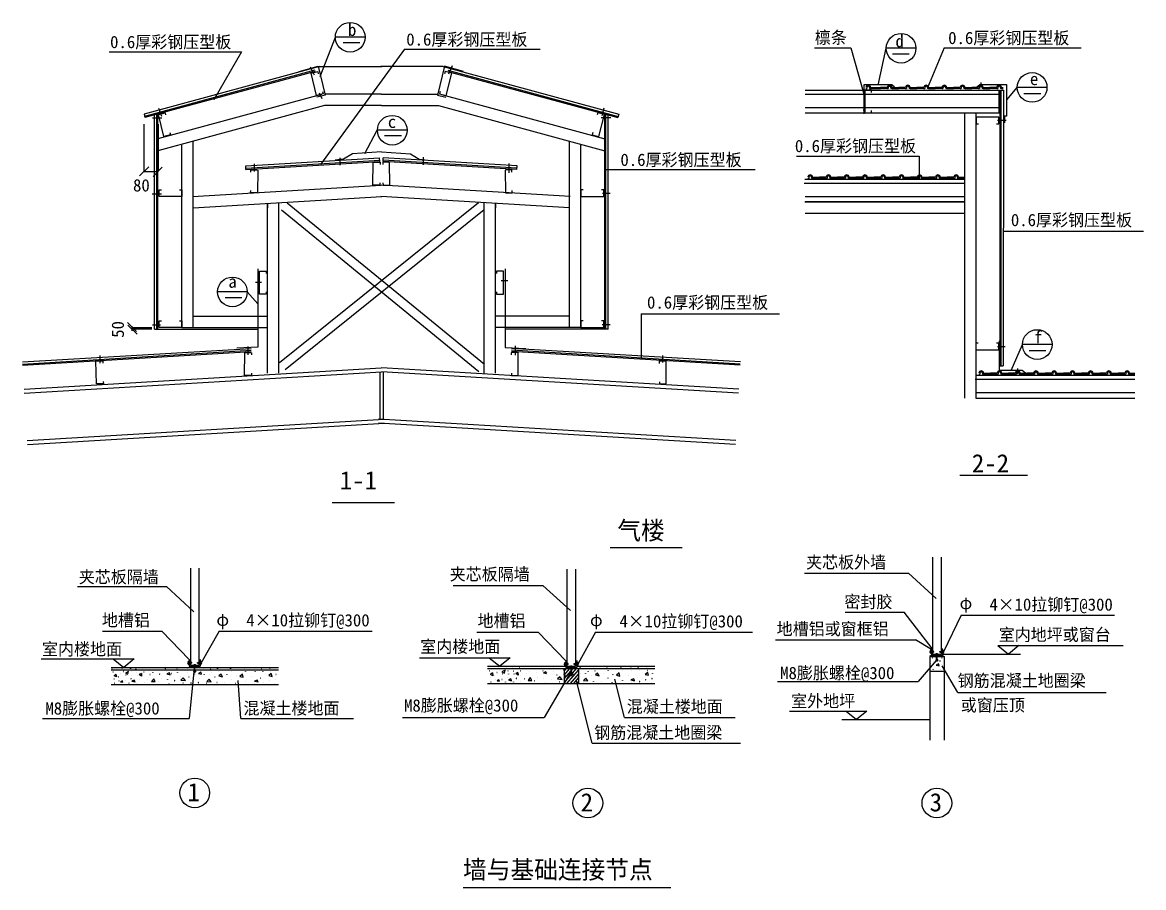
# Model space of a CAD drawing. Header units: metres. Extents: x 784 to 10835, y 2400 to 15104.
# Drawn here: x 883 to 10717, y 2400 to 9990 of the extents above; entities that cross this region are included whole.
import ezdxf

# ---------------------------------------------------------------- set-up
doc = ezdxf.new("R2010")
doc.units = ezdxf.units.M
for name, color, linetype in [('BCB', 5, 'Continuous'), ('HZ', 7, 'Continuous'), ('TEXT', 6, 'Continuous'), ('WALL', 2, 'Continuous'), ('WINDOW', 4, 'Continuous')]:
    doc.layers.add(name, color=color, linetype=linetype)

# ---------------------------------------------------------------- blocks, each defined once
blk = doc.blocks.new('_ArchTick')
at = {"color": 5, "linetype": 'ByBlock'}
blk.add_lwpolyline([(-0.56, -0.56), (0.5, 0.5)], dxfattribs=at)

msp = doc.modelspace()

# ---------------------------------------------------------------- linework, layer by layer
for p, q in [((3599.49, 5778.45), (4146.24, 5778.45)), ((6039.92, 5383.28), (6669.43, 5383.28)), ((4748.46, 2400.29), (6570.33, 2400.29))]:
    msp.add_line(p, q)
at = {"layer": 'BCB'}
for p, q in [((7747.64, 9360.77), (9449.61, 9360.77)), ((8282.52, 9410.71), (8290.52, 9410.71)), ((8290.52, 9418.71), (8290.52, 9410.71)), ((8314.52, 9418.71), (8314.52, 9410.71)), ((8314.52, 9410.71), (8409.82, 9410.71)), ((8322.52, 9410.71), (8314.52, 9410.71)), ((8322.52, 9418.71), (8409.82, 9418.71)), ((8469.82, 9418.71), (8409.82, 9418.71)), ((8469.82, 9410.71), (8409.82, 9410.71)), ((8469.82, 9410.71), (8477.82, 9410.71)), ((8477.82, 9418.71), (8477.82, 9410.71)), ((8501.82, 9418.71), (8501.82, 9410.71)), ((8509.82, 9410.71), (8501.82, 9410.71)), ((8509.82, 9418.71), (8569.82, 9418.71)), ((8509.82, 9410.71), (8569.82, 9410.71)), ((8629.82, 9418.71), (8569.82, 9418.71)), ((8629.82, 9410.71), (8569.82, 9410.71)), ((8629.82, 9410.71), (8637.82, 9410.71)), ((8637.82, 9418.71), (8637.82, 9410.71)), ((8661.82, 9418.71), (8661.82, 9410.71)), ((8669.82, 9410.71), (8661.82, 9410.71)), ((8669.82, 9418.71), (8729.82, 9418.71)), ((8669.82, 9410.71), (8729.82, 9410.71)), ((8789.82, 9418.71), (8729.82, 9418.71)), ((8789.82, 9410.71), (8729.82, 9410.71)), ((8789.82, 9410.71), (8797.82, 9410.71)), ((8797.82, 9418.71), (8797.82, 9410.71)), ((8821.82, 9418.71), (8821.82, 9410.71)), ((8829.82, 9410.71), (8821.82, 9410.71)), ((8829.82, 9418.71), (8889.82, 9418.71)), ((8829.82, 9410.71), (8889.82, 9410.71)), ((8949.82, 9418.71), (8889.82, 9418.71)), ((8949.82, 9410.71), (8889.82, 9410.71)), ((8949.82, 9410.71), (8957.82, 9410.71)), ((8957.82, 9418.71), (8957.82, 9410.71)), ((8981.82, 9418.71), (8981.82, 9410.71)), ((8989.82, 9410.71), (8981.82, 9410.71)), ((8989.82, 9418.71), (9049.82, 9418.71)), ((8989.82, 9410.71), (9049.82, 9410.71)), ((9109.82, 9418.71), (9049.82, 9418.71)), ((9109.82, 9410.71), (9049.82, 9410.71)), ((9109.82, 9410.71), (9117.82, 9410.71)), ((9117.82, 9418.71), (9117.82, 9410.71)), ((9141.82, 9418.71), (9141.82, 9410.71)), ((9149.82, 9410.71), (9141.82, 9410.71)), ((9149.82, 9418.71), (9209.82, 9418.71)), ((9149.82, 9410.71), (9209.82, 9410.71)), ((9269.82, 9418.71), (9209.82, 9418.71)), ((9269.82, 9410.71), (9209.82, 9410.71)), ((9269.82, 9410.71), (9277.82, 9410.71)), ((9277.82, 9418.71), (9277.82, 9410.71)), ((9301.82, 9418.71), (9301.82, 9410.71)), ((9309.82, 9410.71), (9301.82, 9410.71)), ((9309.82, 9418.71), (9369.82, 9418.71)), ((9309.82, 9410.71), (9369.82, 9410.71)), ((9429.82, 9418.71), (9369.82, 9418.71)), ((9429.82, 9410.71), (9369.82, 9410.71)), ((9429.82, 9410.71), (9437.82, 9410.71)), ((9437.82, 9418.71), (9437.82, 9410.71)), ((9461.82, 9418.71), (9461.82, 9410.71)), ((9469.82, 9410.71), (9461.82, 9410.71)), ((9469.82, 9418.71), (9486.68, 9418.71)), ((9469.82, 9410.71), (9486.68, 9410.71)), ((7747.64, 9243.27), (9449.61, 9243.27)), ((7740.88, 8579.27), (9142, 8579.27)), ((7773.61, 8624.31), (7783.61, 8624.31)), ((7781.61, 8632.31), (7781.61, 8624.31)), ((7813.61, 8624.31), (7803.61, 8624.31)), ((7805.61, 8632.31), (7805.61, 8624.31)), ((7813.61, 8632.31), (7873.61, 8632.31)), ((7813.61, 8624.31), (7873.61, 8624.31)), ((7933.61, 8632.31), (7873.61, 8632.31)), ((7933.61, 8624.31), (7873.61, 8624.31)), ((7933.61, 8624.31), (7943.61, 8624.31)), ((7941.61, 8632.31), (7941.61, 8624.31)), ((7973.61, 8624.31), (7963.61, 8624.31)), ((7965.61, 8632.31), (7965.61, 8624.31)), ((7973.61, 8632.31), (8033.61, 8632.31)), ((7973.61, 8624.31), (8033.61, 8624.31)), ((8093.61, 8632.31), (8033.61, 8632.31)), ((8093.61, 8624.31), (8033.61, 8624.31)), ((8093.61, 8624.31), (8103.61, 8624.31)), ((8101.61, 8632.31), (8101.61, 8624.31)), ((8133.61, 8624.31), (8123.61, 8624.31)), ((8125.61, 8632.31), (8125.61, 8624.31)), ((8133.61, 8632.31), (8193.61, 8632.31)), ((8133.61, 8624.31), (8193.61, 8624.31)), ((8253.61, 8632.31), (8193.61, 8632.31)), ((8253.61, 8624.31), (8193.61, 8624.31)), ((8253.61, 8624.31), (8263.61, 8624.31)), ((8261.61, 8632.31), (8261.61, 8624.31)), ((8293.61, 8624.31), (8283.61, 8624.31)), ((8285.61, 8632.31), (8285.61, 8624.31)), ((8293.61, 8632.31), (8353.61, 8632.31)), ((8293.61, 8624.31), (8353.61, 8624.31)), ((8413.61, 8632.31), (8353.61, 8632.31)), ((8413.61, 8624.31), (8353.61, 8624.31)), ((8413.61, 8624.31), (8423.61, 8624.31)), ((8421.61, 8632.31), (8421.61, 8624.31)), ((8453.61, 8624.31), (8443.61, 8624.31)), ((8445.61, 8632.31), (8445.61, 8624.31)), ((8453.61, 8632.31), (8513.61, 8632.31)), ((8453.61, 8624.31), (8513.61, 8624.31)), ((8573.61, 8632.31), (8513.61, 8632.31)), ((8573.61, 8624.31), (8513.61, 8624.31)), ((8573.61, 8624.31), (8583.61, 8624.31)), ((8581.61, 8632.31), (8581.61, 8624.31)), ((8613.61, 8624.31), (8603.61, 8624.31)), ((8605.61, 8632.31), (8605.61, 8624.31)), ((8613.61, 8632.31), (8673.61, 8632.31)), ((8613.61, 8624.31), (8673.61, 8624.31)), ((8733.61, 8632.31), (8673.61, 8632.31)), ((8733.61, 8624.31), (8673.61, 8624.31)), ((8733.61, 8624.31), (8743.61, 8624.31)), ((8741.61, 8632.31), (8741.61, 8624.31)), ((8773.61, 8624.31), (8763.61, 8624.31)), ((8765.61, 8632.31), (8765.61, 8624.31)), ((8773.61, 8632.31), (8833.61, 8632.31)), ((8773.61, 8624.31), (8833.61, 8624.31)), ((8893.61, 8632.31), (8833.61, 8632.31)), ((8893.61, 8624.31), (8833.61, 8624.31)), ((8893.61, 8624.31), (8903.61, 8624.31)), ((8901.61, 8632.31), (8901.61, 8624.31)), ((8933.61, 8624.31), (8923.61, 8624.31)), ((8925.61, 8632.31), (8925.61, 8624.31)), ((8933.61, 8632.31), (8993.61, 8632.31)), ((8933.61, 8624.31), (8993.61, 8624.31)), ((9053.61, 8632.31), (8993.61, 8632.31)), ((9053.61, 8624.31), (8993.61, 8624.31)), ((9053.61, 8624.31), (9063.61, 8624.31)), ((9061.61, 8632.31), (9061.61, 8624.31)), ((9093.61, 8624.31), (9083.61, 8624.31)), ((9085.61, 8632.31), (9085.61, 8624.31)), ((9093.61, 8632.31), (9142, 8632.31)), ((9093.61, 8624.31), (9142, 8624.31)), ((7748.38, 8461.76), (9142, 8461.76)), ((9273.55, 6904.52), (9281.55, 6904.52)), ((9281.55, 6912.52), (9281.55, 6904.52)), ((9305.55, 6912.52), (9305.55, 6904.52)), ((9313.55, 6904.52), (9305.55, 6904.52)), ((9313.55, 6912.52), (9373.55, 6912.52)), ((9313.55, 6904.52), (9373.55, 6904.52)), ((9433.55, 6912.52), (9373.55, 6912.52)), ((9433.55, 6904.52), (9373.55, 6904.52)), ((9433.55, 6904.52), (9441.55, 6904.52)), ((9441.55, 6912.52), (9441.55, 6904.52)), ((9465.55, 6912.52), (9465.55, 6904.52)), ((9473.55, 6904.52), (9465.55, 6904.52)), ((9473.55, 6912.52), (9533.55, 6912.52)), ((9473.55, 6904.52), (9533.55, 6904.52)), ((9593.55, 6912.52), (9533.55, 6912.52)), ((9593.55, 6904.52), (9533.55, 6904.52)), ((9593.55, 6904.52), (9601.55, 6904.52)), ((9601.55, 6912.52), (9601.55, 6904.52)), ((9625.55, 6912.52), (9625.55, 6904.52)), ((9633.55, 6904.52), (9625.55, 6904.52)), ((9633.55, 6912.52), (9693.55, 6912.52)), ((9633.55, 6904.52), (9693.55, 6904.52)), ((9753.55, 6912.52), (9693.55, 6912.52)), ((9753.55, 6904.52), (9693.55, 6904.52)), ((9753.55, 6904.52), (9761.55, 6904.52)), ((9761.55, 6912.52), (9761.55, 6904.52)), ((9785.55, 6912.52), (9785.55, 6904.52)), ((9793.55, 6904.52), (9785.55, 6904.52)), ((9793.55, 6912.52), (9853.55, 6912.52)), ((9793.55, 6904.52), (9853.55, 6904.52)), ((9913.55, 6912.52), (9853.55, 6912.52)), ((9913.55, 6904.52), (9853.55, 6904.52)), ((9913.55, 6904.52), (9921.55, 6904.52)), ((9921.55, 6912.52), (9921.55, 6904.52)), ((9945.55, 6912.52), (9945.55, 6904.52)), ((9953.55, 6904.52), (9945.55, 6904.52)), ((9953.55, 6912.52), (10013.55, 6912.52)), ((9953.55, 6904.52), (10013.55, 6904.52)), ((10073.55, 6912.52), (10013.55, 6912.52)), ((10073.55, 6904.52), (10013.55, 6904.52)), ((10073.55, 6904.52), (10081.55, 6904.52)), ((10081.55, 6912.52), (10081.55, 6904.52)), ((10105.55, 6912.52), (10105.55, 6904.52)), ((10113.55, 6904.52), (10105.55, 6904.52)), ((10113.55, 6912.52), (10173.55, 6912.52)), ((10113.55, 6904.52), (10173.55, 6904.52)), ((10233.55, 6912.52), (10173.55, 6912.52)), ((10233.55, 6904.52), (10173.55, 6904.52)), ((10233.55, 6904.52), (10241.55, 6904.52)), ((10241.55, 6912.52), (10241.55, 6904.52)), ((10265.55, 6912.52), (10265.55, 6904.52)), ((10273.55, 6904.52), (10265.55, 6904.52)), ((10273.55, 6912.52), (10333.55, 6912.52)), ((10273.55, 6904.52), (10333.55, 6904.52)), ((10393.55, 6912.52), (10333.55, 6912.52)), ((10393.55, 6904.52), (10333.55, 6904.52)), ((10393.55, 6904.52), (10401.55, 6904.52)), ((10401.55, 6912.52), (10401.55, 6904.52)), ((10425.55, 6912.52), (10425.55, 6904.52)), ((10433.55, 6904.52), (10425.55, 6904.52)), ((10433.55, 6912.52), (10493.55, 6912.52)), ((10433.55, 6904.52), (10493.55, 6904.52)), ((10553.55, 6912.52), (10493.55, 6912.52)), ((10553.55, 6904.52), (10493.55, 6904.52)), ((10553.55, 6904.52), (10561.55, 6904.52)), ((10561.55, 6912.52), (10561.55, 6904.52)), ((10585.55, 6912.52), (10585.55, 6904.52)), ((10593.55, 6904.52), (10585.55, 6904.52)), ((10593.55, 6912.52), (10641.94, 6912.52)), ((10593.55, 6904.52), (10641.94, 6904.52)), ((9240.81, 6859.48), (10641.94, 6859.48)), ((9248.32, 6741.97), (10641.94, 6741.97))]:
    msp.add_line(p, q, dxfattribs=at)
for centre, radius in [((8302.52, 9418.71), 20), ((8302.52, 9418.71), 12), ((8489.82, 9418.71), 20), ((8489.82, 9418.71), 12), ((8649.82, 9418.71), 20), ((8649.82, 9418.71), 12), ((8809.82, 9418.71), 20), ((8809.82, 9418.71), 12), ((8969.82, 9418.71), 20), ((8969.82, 9418.71), 12), ((9129.82, 9418.71), 20), ((9129.82, 9418.71), 12), ((9289.82, 9418.71), 20), ((9289.82, 9418.71), 12), ((9449.82, 9418.71), 20), ((9449.82, 9418.71), 12), ((7793.61, 8632.31), 20), ((7793.61, 8632.31), 12), ((7953.61, 8632.31), 20), ((7953.61, 8632.31), 12), ((8113.61, 8632.31), 20), ((8113.61, 8632.31), 12), ((8273.61, 8632.31), 20), ((8273.61, 8632.31), 12), ((8433.61, 8632.31), 20), ((8433.61, 8632.31), 12), ((8593.61, 8632.31), 20), ((8593.61, 8632.31), 12), ((8753.61, 8632.31), 20), ((8753.61, 8632.31), 12), ((8913.61, 8632.31), 20), ((8913.61, 8632.31), 12), ((9073.61, 8632.31), 20), ((9073.61, 8632.31), 12), ((9293.55, 6912.52), 20), ((9293.55, 6912.52), 12), ((9453.55, 6912.52), 20), ((9453.55, 6912.52), 12), ((9613.55, 6912.52), 20), ((9613.55, 6912.52), 12), ((9773.55, 6912.52), 20), ((9773.55, 6912.52), 12), ((9933.55, 6912.52), 20), ((9933.55, 6912.52), 12), ((10093.55, 6912.52), 20), ((10093.55, 6912.52), 12), ((10253.55, 6912.52), 20), ((10253.55, 6912.52), 12), ((10413.55, 6912.52), 20), ((10413.55, 6912.52), 12), ((10573.55, 6912.52), 20), ((10573.55, 6912.52), 12)]:
    msp.add_arc(centre, radius, 0, 180, dxfattribs=at)
at = {"layer": 'HZ'}
for p, q in [((3407.81, 9601.17), (3441.3, 9530.5)), ((4651.55, 9609.53), (4620.2, 9535.11)), ((9289.07, 9461.72), (9289.07, 9420.9)), ((3485.96, 9370.58), (3508.29, 9322.23)), ((2023.33, 9151.14), (2105.21, 9151.14)), ((2075.43, 9236.69), (2101.48, 9166.02)), ((6042.91, 9151.28), (5960.61, 9151.28)), ((5984.12, 9237.44), (5964.53, 9170.86)), ((9436.76, 9132.01), (9512.17, 9132.01)), ((3668.33, 8801.54), (3668.33, 8738.31)), ((4396.8, 8806.61), (4396.8, 8740.02)), ((2916.54, 8749.47), (2916.54, 8682.52)), ((5149.31, 8751.77), (5149.31, 8669.52)), ((2019.61, 8485.41), (2101.48, 8485.41)), ((6038.99, 8489.36), (5972.37, 8489.36)), ((2926.55, 7710), (2980.5, 7710)), ((5081.62, 7725.95), (5139.7, 7725.95)), ((2024.84, 7336.47), (2094.21, 7336.47)), ((5968.32, 7339.01), (6038.01, 7339.01)), ((2861.04, 7147.78), (2861.04, 7074.61)), ((5205.52, 7153.28), (5205.52, 7072.02)), ((9503.8, 7144.99), (9437.17, 7144.99)), ((1562.43, 7066.91), (1562.43, 7001.44)), ((6498.79, 7068.15), (6498.79, 7006.24)), ((9612.68, 6955.07), (9612.68, 6907.23)), ((9104.35, 6019.27), (9699.22, 6019.27))]:
    msp.add_line(p, q, dxfattribs=at)
for centre in [(2394.3, 3230.21), (5842.6, 3142.25), (8904.24, 3142.11)]:
    msp.add_circle(centre, 130.29, dxfattribs=at)
at = {"layer": 'TEXT'}
for p, q in [((3495.64, 9515.69), (3627.9, 9859.96)), ((3888.47, 9859.96), (3627.9, 9859.96)), ((4235.44, 9754.22), (3498.25, 8744.23)), ((3843.34, 9809.65), (3695.22, 9809.65)), ((4235.44, 9754.22), (5424.07, 9754.22)), ((7831.14, 9767.44), (8148.4, 9767.44)), ((8148.4, 9767.44), (8271.27, 9331.92)), ((8389.38, 9440.54), (8459.47, 9763.14)), ((8720.04, 9763.14), (8459.47, 9763.14)), ((8967.36, 9766.55), (8821.82, 9416.87)), ((8967.36, 9766.55), (10170.04, 9766.55)), ((1645.15, 9732.13), (2803.62, 9732.13)), ((2803.62, 9732.13), (2561.12, 9311.56)), ((8662.44, 9710.9), (8514.32, 9710.9)), ((9518.43, 9309.09), (9609.65, 9419.89)), ((9870.22, 9419.89), (9609.65, 9419.89)), ((9815.91, 9363.54), (9667.79, 9363.54)), ((1948.54, 9096.02), (1948.54, 8681)), ((2072.49, 9096.02), (2072.49, 8681)), ((3886.74, 8841.03), (3993.81, 9044.1)), ((4257.28, 9044.1), (3993.81, 9044.1)), ((4207.03, 8994.43), (4058.91, 8994.43)), ((7672.87, 8815.85), (8748.07, 8815.85)), ((8748.07, 8815.85), (8748.07, 8614.58)), ((1948.54, 8681), (2072.49, 8681)), ((6001.87, 8700.46), (7310.52, 8700.46)), ((9487.43, 8157.29), (10717.39, 8157.29)), ((2804.99, 7626.33), (2594.71, 7626.33)), ((2808.75, 7572.64), (2660.63, 7572.64)), ((2855.28, 7626.33), (2804.99, 7626.33)), ((6309.54, 7432.34), (6309.54, 7039.21)), ((6309.54, 7432.34), (7524.95, 7432.34)), ((1846.47, 7283.44), (1846.47, 7326.41)), ((2016.97, 7311.67), (1846.47, 7311.67)), ((2016.97, 7298.4), (1846.47, 7298.4)), ((9555.91, 6936.87), (9654.52, 7164.76)), ((9915.09, 7164.76), (9654.52, 7164.76)), ((9860.67, 7109.37), (9712.55, 7109.37))]:
    msp.add_line(p, q, dxfattribs=at)
for centre in [(3758.18, 9859.24), (8589.75, 9762.43), (9739.94, 9419.18), (4127, 9043.38), (2724.99, 7625.61), (9784.81, 7164.05)]:
    msp.add_circle(centre, 130.29, dxfattribs=at)
at = {"layer": 'WALL'}
for p, q in [((3310.68, 9559.24), (3477.06, 9605.42)), ((3414.73, 9543.01), (3472.94, 9557.56)), ((3463.2, 9348.98), (3414.73, 9543.01)), ((3472.94, 9557.56), (3477.79, 9538.15)), ((3477.06, 9605.42), (3539.45, 9351.41)), ((4586.68, 9605.42), (4524.3, 9351.41)), ((4590.8, 9557.56), (4585.95, 9538.15)), ((4753.06, 9559.24), (4586.68, 9605.42)), ((4649.01, 9543.01), (4590.8, 9557.56)), ((4600.54, 9348.98), (4649.01, 9543.01)), ((8264.74, 9442.5), (8264.74, 9188.5)), ((8509.75, 9442.5), (8264.74, 9442.5)), ((8489.14, 9449.36), (8489.14, 9423.05)), ((8533.79, 9420.76), (8509.75, 9442.5)), ((9251.37, 9420.9), (9279.65, 9446.02)), ((9279.65, 9446.02), (9515.31, 9446.02)), ((9515.31, 9446.02), (9515.31, 9166.55)), ((3521.41, 9363.52), (3463.2, 9348.98)), ((3539.45, 9351.41), (3465.5, 9332.94)), ((3516.57, 9382.92), (3521.41, 9363.52)), ((4524.3, 9351.41), (4598.24, 9332.94)), ((4547.17, 9382.92), (4542.33, 9363.52)), ((4542.33, 9363.52), (4600.54, 9348.98)), ((8331.27, 9396.08), (8271.27, 9396.08)), ((8271.27, 9396.08), (8271.27, 9196.08)), ((8331.27, 9376.08), (8331.27, 9396.08)), ((2075.55, 9182.97), (2133.76, 9197.51)), ((2124.02, 8988.93), (2075.55, 9182.97)), ((2133.76, 9197.51), (2138.61, 9178.11)), ((5929.98, 9197.51), (5925.13, 9178.11)), ((5988.19, 9182.97), (5929.98, 9197.51)), ((5939.72, 8988.93), (5988.19, 9182.97)), ((8259.01, 9222.83), (8277.33, 9222.83)), ((8271.27, 9196.08), (8331.27, 9196.08)), ((8331.27, 9196.08), (8331.27, 9216.08)), ((9248.04, 9159.72), (9248.04, 9099.72)), ((9448.04, 9159.72), (9248.04, 9159.72)), ((9448.04, 9099.72), (9448.04, 9159.72)), ((9496.46, 9166.55), (9496.46, 9110.03)), ((9515.31, 9166.55), (9496.46, 9166.55)), ((9248.04, 9099.72), (9268.04, 9099.72)), ((9428.04, 9099.72), (9448.04, 9099.72)), ((2182.24, 9003.47), (2124.02, 8988.93)), ((2177.39, 9022.88), (2182.24, 9003.47)), ((5886.35, 9022.88), (5881.51, 9003.47)), ((5881.51, 9003.47), (5939.72, 8988.93)), ((4031.51, 8853.85), (3778.1, 8836.72)), ((4032.24, 8853.85), (4285.64, 8836.72)), ((3699.98, 8789.11), (3625.67, 8781.5)), ((3778.1, 8836.72), (3699.98, 8789.11)), ((3957.88, 8563.14), (3960.18, 8763.13)), ((3960.18, 8763.13), (4020.17, 8762.44)), ((4020.17, 8762.44), (4019.94, 8742.44)), ((4103.56, 8763.13), (4043.57, 8762.44)), ((4043.57, 8762.44), (4043.8, 8742.44)), ((4105.86, 8563.14), (4103.56, 8763.13)), ((4285.64, 8836.72), (4363.76, 8789.11)), ((4363.76, 8789.11), (4438.07, 8781.5)), ((2886.88, 8675.46), (2887.11, 8695.46)), ((2887.11, 8695.46), (2947.1, 8694.77)), ((2947.1, 8694.77), (2944.8, 8494.78)), ((5176.64, 8695.46), (5116.64, 8694.77)), ((5116.64, 8694.77), (5118.94, 8494.78)), ((5176.87, 8675.46), (5176.64, 8695.46)), ((4017.87, 8562.45), (3957.88, 8563.14)), ((4018.1, 8582.45), (4017.87, 8562.45)), ((4045.64, 8582.45), (4045.87, 8562.45)), ((4045.87, 8562.45), (4105.86, 8563.14)), ((2081.87, 8521.24), (2101.87, 8521.24)), ((2081.87, 8461.24), (2081.87, 8521.24)), ((2281.87, 8461.24), (2081.87, 8461.24)), ((2261.87, 8521.24), (2281.87, 8521.24)), ((2281.87, 8521.24), (2281.87, 8461.24)), ((2884.81, 8495.47), (2885.04, 8515.47)), ((2944.8, 8494.78), (2884.81, 8495.47)), ((5118.94, 8494.78), (5178.94, 8495.47)), ((5178.94, 8495.47), (5178.71, 8515.47)), ((5801.87, 8521.24), (5781.87, 8521.24)), ((5781.87, 8521.24), (5781.87, 8461.24)), ((5781.87, 8461.24), (5981.87, 8461.24)), ((5981.87, 8521.24), (5961.87, 8521.24)), ((5981.87, 8461.24), (5981.87, 8521.24)), ((2947.6, 7828.97), (2947.6, 7140.07)), ((2961.58, 7607.14), (2961.58, 7807.14)), ((2961.58, 7807.14), (3021.58, 7807.14)), ((3021.58, 7807.14), (3021.58, 7787.14)), ((5042.16, 7807.14), (5042.16, 7787.14)), ((5102.16, 7807.14), (5042.16, 7807.14)), ((5102.16, 7607.14), (5102.16, 7807.14)), ((5116.14, 7828.97), (5116.14, 7137.02)), ((3021.58, 7607.14), (2961.58, 7607.14)), ((3021.58, 7627.14), (3021.58, 7607.14)), ((5042.16, 7627.14), (5042.16, 7607.14)), ((5042.16, 7607.14), (5102.16, 7607.14)), ((2081.87, 7372.37), (2101.87, 7372.37)), ((2081.87, 7312.37), (2081.87, 7372.37)), ((2281.87, 7312.37), (2081.87, 7312.37)), ((2261.87, 7372.37), (2281.87, 7372.37)), ((2281.87, 7372.37), (2281.87, 7312.37)), ((5781.87, 7372.37), (5781.87, 7312.37)), ((5801.87, 7372.37), (5781.87, 7372.37)), ((5781.87, 7312.37), (5981.87, 7312.37)), ((5981.87, 7372.37), (5961.87, 7372.37)), ((5981.87, 7312.37), (5981.87, 7372.37)), ((9450.74, 7197.09), (9450.74, 6938.45)), ((2947.6, 7140.07), (2764.61, 7131.08)), ((2831.42, 6893.21), (2833.72, 7093.2)), ((2833.72, 7093.2), (2893.72, 7092.51)), ((2893.72, 7092.51), (2893.49, 7072.51)), ((5116.14, 7137.02), (5299.13, 7128.02)), ((5230.02, 7093.2), (5170.02, 7092.51)), ((5170.02, 7092.51), (5170.25, 7072.51)), ((5232.32, 6893.21), (5230.02, 7093.2)), ((9266.68, 7176.87), (9246.68, 7176.87)), ((9246.68, 7176.87), (9246.68, 7116.87)), ((9246.68, 7116.87), (9446.68, 7116.87)), ((9446.68, 7176.87), (9426.68, 7176.87)), ((9446.68, 7116.87), (9446.68, 7176.87)), ((1527.85, 7018.82), (1587.83, 7020.28)), ((1532.72, 6818.88), (1527.85, 7018.82)), ((1587.83, 7020.28), (1588.32, 7000.29)), ((6528.72, 7018.86), (6468.72, 7018.17)), ((6468.72, 7018.17), (6468.95, 6998.18)), ((6531.02, 6818.88), (6528.72, 7018.86)), ((2891.42, 6892.52), (2831.42, 6893.21)), ((2891.65, 6912.52), (2891.42, 6892.52)), ((4016.92, 6924.34), (4016.92, 6507.71)), ((4046.92, 6924.34), (4046.92, 6507.71)), ((5172.09, 6912.52), (5172.32, 6892.52)), ((5172.32, 6892.52), (5232.32, 6893.21)), ((9450.74, 6938.45), (9651.53, 6938.45)), ((9651.53, 6938.45), (9681.33, 6914.93)), ((1592.71, 6820.34), (1532.72, 6818.88)), ((1592.22, 6840.33), (1592.71, 6820.34)), ((6470.79, 6838.19), (6471.02, 6818.19)), ((6471.02, 6818.19), (6531.02, 6818.88))]:
    msp.add_line(p, q, dxfattribs=at)
at = {"layer": 'WINDOW'}
for p, q in [((3490.25, 9602.02), (1949.39, 9183.48)), ((3447.99, 9569.82), (1954.63, 9164.18)), ((3450.61, 9560.17), (1957.26, 9154.53)), ((3490.25, 9602.02), (4035.7, 9602.02)), ((4573.49, 9602.02), (4028.04, 9602.02)), ((4573.49, 9602.02), (6114.35, 9183.48)), ((4613.13, 9560.17), (6106.48, 9154.53)), ((4615.75, 9569.82), (6109.11, 9164.18)), ((3505.66, 9357.51), (2071.87, 8968.05)), ((4031.87, 9361.01), (3531.87, 9361.01)), ((4031.87, 9361.01), (4531.87, 9361.01)), ((4558.08, 9357.51), (5991.87, 8968.05)), ((7747.64, 9396.08), (9449.61, 9396.08)), ((9449.61, 9196.08), (9449.61, 9396.08)), ((9456.68, 9396.08), (9487.79, 9396.51)), ((9456.68, 9396.08), (9456.68, 6976.51)), ((9466.68, 9396.08), (9466.68, 6976.51)), ((9487.79, 9396.51), (9486.68, 6975.86)), ((3531.87, 9261.01), (2071.87, 8864.43)), ((4031.87, 9261.01), (3531.87, 9261.01)), ((4031.87, 9261.01), (4531.87, 9261.01)), ((4531.87, 9261.01), (5991.87, 8864.43)), ((1949.39, 9183.48), (1957.26, 9154.53)), ((2041.87, 7299.22), (2041.87, 9185.66)), ((2061.87, 7299.22), (2061.87, 9185.66)), ((2071.87, 7299.22), (2071.87, 9185.66)), ((5991.87, 7299.22), (5991.87, 9185.66)), ((6001.87, 7299.22), (6001.87, 9185.66)), ((6021.87, 7299.22), (6021.87, 9185.66)), ((6114.35, 9183.48), (6106.48, 9154.53)), ((7747.64, 9196.08), (9449.61, 9196.08)), ((9146.68, 9196.08), (9146.68, 6694.79)), ((9246.68, 9196.08), (9246.68, 6694.79)), ((2281.87, 7312.37), (2281.87, 8912.37)), ((2381.87, 7312.37), (2381.87, 8948.64)), ((5681.87, 7312.37), (5681.87, 8948.64)), ((5781.87, 7312.37), (5781.87, 8912.37)), ((2842.04, 8730.49), (4015.41, 8800.63)), ((2843.24, 8710.52), (4016.61, 8780.67)), ((2843.83, 8700.54), (4017.2, 8770.68)), ((4017.2, 8770.68), (4015.41, 8800.63)), ((4046.54, 8770.68), (4048.33, 8800.63)), ((5219.91, 8700.54), (4046.54, 8770.68)), ((5220.5, 8710.52), (4047.13, 8780.67)), ((5221.7, 8730.49), (4048.33, 8800.63)), ((2843.83, 8700.54), (2842.04, 8730.49)), ((5219.91, 8700.54), (5221.7, 8730.49)), ((2375.9, 8462.19), (4029.73, 8561.06)), ((5687.84, 8462.19), (4034.01, 8561.06)), ((7746.74, 8614.58), (9142, 8614.58)), ((2381.87, 8362.37), (4035.7, 8461.24)), ((5681.87, 8362.37), (4028.04, 8461.24)), ((3031.87, 8401.23), (3031.87, 8362.37)), ((3031.87, 6912.37), (3031.87, 8401.23)), ((3131.87, 6912.37), (3131.87, 8407.2)), ((4882.18, 8407.75), (3136.86, 7004.26)), ((3205.04, 8407.75), (4936.72, 6990.63)), ((4931.87, 6912.37), (4931.87, 8407.2)), ((5031.87, 8401.23), (5031.87, 8362.37)), ((5031.87, 6912.37), (5031.87, 8401.23)), ((7746.74, 8414.58), (9142, 8414.58)), ((9142, 8414.58), (7747.64, 8414.58)), ((3154.37, 8345.84), (4886.06, 6928.72)), ((4932.32, 8345.4), (3187, 6941.91)), ((9142, 8314.58), (7747.64, 8314.58)), ((2947.6, 7520.66), (2855.28, 7626.33)), ((2381.87, 7412.37), (3031.87, 7412.37)), ((5681.87, 7412.37), (5031.87, 7412.37)), ((2041.87, 7299.22), (2947.07, 7299.22)), ((2281.87, 7312.37), (3031.87, 7312.37)), ((5781.87, 7312.37), (5031.87, 7312.37)), ((6021.87, 7299.22), (5116.05, 7299.22)), ((882.95, 7011.6), (2890.6, 7130.47)), ((884.13, 6991.63), (2889.99, 7113.47)), ((884.74, 6981.65), (2890.6, 7103.49)), ((7180.8, 7011.6), (5173.14, 7130.47)), ((7179, 6981.65), (5173.14, 7103.49)), ((7179.61, 6991.63), (5173.75, 7113.47)), ((897.27, 6772.02), (4029.73, 6959.28)), ((899.36, 6737.09), (4031.82, 6924.34)), ((7164.39, 6737.09), (4031.92, 6924.34)), ((7166.47, 6772.02), (4034.01, 6959.28)), ((9246.68, 6894.79), (10641.94, 6894.79)), ((9456.68, 6976.51), (9486.68, 6975.86)), ((9246.68, 6694.79), (10641.94, 6694.79)), ((924.12, 6322.83), (4056.59, 6510.08)), ((7139.62, 6322.83), (4007.15, 6510.08)), ((926.21, 6287.89), (4058.68, 6475.15)), ((7137.53, 6287.89), (4005.07, 6475.15)), ((8866.76, 5298.98), (8866.76, 4448.47)), ((8941.76, 5298.98), (8941.76, 4448.47)), ((2356.82, 5202.3), (2356.82, 4351.79)), ((2431.82, 5202.3), (2431.82, 4351.79)), ((5659.63, 5192.02), (5659.63, 4341.51)), ((5734.63, 5192.02), (5734.63, 4341.51)), ((7744.15, 5158.29), (8656.06, 5158.29)), ((8897.4, 4937.28), (8656.06, 5158.29)), ((1367.24, 5041.61), (2146.12, 5041.61)), ((2387.46, 4820.59), (2146.12, 5041.61)), ((4661.21, 5051.33), (5448.93, 5051.33)), ((5690.28, 4830.32), (5448.93, 5051.33)), ((8100.64, 4814.92), (8617.08, 4814.92)), ((8863.3, 4496.31), (8617.08, 4814.92)), ((9117.64, 4791.34), (8961.74, 4467.13)), ((9117.64, 4791.34), (10461.67, 4791.34)), ((1585.96, 4650.85), (2107.08, 4650.85)), ((2346.82, 4399.97), (2104.42, 4650.85)), ((2607.7, 4650.85), (2451.81, 4370.45)), ((2607.7, 4650.85), (3951.77, 4650.85)), ((4868.49, 4640.57), (5409.9, 4640.57)), ((5649.63, 4389.7), (5407.23, 4640.57)), ((5910.51, 4640.57), (5754.62, 4360.18)), ((5910.51, 4640.57), (7287.3, 4640.57)), ((7487.53, 4572.44), (8718.08, 4572.44)), ((8856.76, 4489.36), (8718.08, 4572.44)), ((8856.76, 4438.47), (8841.76, 4428.47)), ((8841.76, 4428.47), (8841.76, 3693.07)), ((8841.76, 4428.47), (8966.82, 4428.47)), ((8856.76, 4498.47), (8856.76, 4438.47)), ((8856.76, 4453.78), (8856.76, 4483.15)), ((8878.54, 4472.55), (8856.76, 4472.55)), ((8878.54, 4464.39), (8856.76, 4464.39)), ((8856.76, 4438.47), (8951.76, 4438.47)), ((8866.76, 4448.47), (8941.82, 4448.47)), ((8878.54, 4464.39), (8878.54, 4472.55)), ((8898.17, 4448.47), (8898.17, 4452.55)), ((8898.17, 4452.55), (8910.41, 4452.55)), ((8898.17, 4448.47), (8910.41, 4448.47)), ((8902.27, 4400.82), (8902.25, 4448.47)), ((8906.34, 4400.82), (8906.33, 4448.47)), ((8910.41, 4448.47), (8910.41, 4452.55)), ((8930.04, 4464.39), (8930.04, 4472.55)), ((8930.04, 4472.55), (8951.82, 4472.55)), ((8930.04, 4464.39), (8951.82, 4464.39)), ((8951.76, 4498.47), (8951.76, 4438.47)), ((8951.76, 4448.47), (9638.09, 4448.47)), ((8951.76, 4438.47), (8966.82, 4428.47)), ((8951.82, 4453.78), (8951.82, 4483.15)), ((8966.82, 4428.47), (8966.82, 3693.07)), ((9440.35, 4523.05), (10538.2, 4523.05)), ((9440.35, 4523.05), (9532.12, 4448.76)), ((9623.89, 4523.05), (9532.12, 4448.76)), ((1047.97, 4406.35), (1863.16, 4406.35)), ((1660.49, 4331.79), (3128.16, 4331.79)), ((1679.62, 4406.35), (1771.39, 4332.06)), ((1863.16, 4406.35), (1771.39, 4332.06)), ((2346.82, 4401.79), (2346.82, 4341.79)), ((2346.82, 4357.1), (2346.82, 4386.47)), ((2368.6, 4375.86), (2346.82, 4375.86)), ((2368.6, 4367.71), (2346.82, 4367.71)), ((2346.82, 4341.79), (2441.82, 4341.79)), ((2356.82, 4351.79), (2431.88, 4351.79)), ((2368.6, 4367.71), (2368.6, 4375.86)), ((2388.23, 4355.86), (2400.47, 4355.86)), ((2388.23, 4351.78), (2388.23, 4355.86)), ((2388.23, 4351.78), (2400.47, 4351.79)), ((2392.33, 4304.13), (2392.31, 4351.79)), ((2396.41, 4304.13), (2396.39, 4351.79)), ((2400.47, 4351.79), (2400.47, 4355.86)), ((2420.1, 4367.71), (2420.1, 4375.86)), ((2420.1, 4375.86), (2441.88, 4375.86)), ((2420.1, 4367.71), (2441.88, 4367.71)), ((2441.82, 4401.79), (2441.82, 4341.79)), ((2441.88, 4357.1), (2441.88, 4386.47)), ((4366.96, 4415.63), (5161.43, 4415.63)), ((4963.3, 4341.51), (5649.63, 4341.51)), ((4977.89, 4415.63), (5069.66, 4341.34)), ((5161.43, 4415.63), (5069.66, 4341.34)), ((5649.63, 4391.51), (5649.63, 4331.51)), ((5649.63, 4346.83), (5649.63, 4376.2)), ((5671.42, 4365.59), (5649.63, 4365.59)), ((5671.42, 4357.43), (5649.63, 4357.43)), ((5649.63, 4331.51), (5744.63, 4331.51)), ((5659.63, 4341.51), (5734.69, 4341.51)), ((5671.42, 4357.43), (5671.42, 4365.59)), ((5691.05, 4341.51), (5691.04, 4345.59)), ((5691.04, 4345.59), (5703.28, 4345.59)), ((5691.05, 4341.51), (5703.28, 4341.51)), ((5695.14, 4293.86), (5695.13, 4341.51)), ((5699.22, 4293.86), (5699.2, 4341.51)), ((5703.28, 4341.51), (5703.28, 4345.59)), ((5722.91, 4357.43), (5722.91, 4365.59)), ((5722.91, 4365.59), (5744.69, 4365.59)), ((5722.91, 4357.43), (5744.69, 4357.43)), ((5744.63, 4391.51), (5744.63, 4331.51)), ((5744.63, 4341.51), (6430.97, 4341.51)), ((5744.69, 4346.83), (5744.69, 4376.2)), ((8897.4, 4392.87), (8740.84, 4208.59)), ((8902.27, 4400.82), (8894.69, 4392.23)), ((8897.68, 4389.59), (8894.69, 4392.23)), ((8904.3, 4397.08), (8897.68, 4389.59)), ((8918.7, 4363.96), (8897.88, 4351.47)), ((8897.88, 4351.47), (8924.95, 4345.23)), ((8904.3, 4397.08), (8910.93, 4389.59)), ((8906.34, 4400.82), (8913.92, 4392.23)), ((8910.93, 4389.59), (8913.92, 4392.23)), ((8924.95, 4345.23), (8918.7, 4363.96)), ((9087.85, 4110.17), (8951.13, 4344.27)), ((1660.49, 4311.79), (3128.16, 4311.79)), ((1703.04, 4273.63), (1686.32, 4259.01)), ((1707.28, 4248.05), (1686.32, 4259.01)), ((1703.04, 4273.63), (1707.28, 4248.05)), ((1813.85, 4296.61), (1786.67, 4281.99)), ((1786.67, 4281.99), (1807.57, 4271.54)), ((1807.57, 4271.54), (1813.85, 4296.61)), ((1926.74, 4277.81), (1907.92, 4269.45)), ((1927.68, 4253.73), (1907.92, 4269.45)), ((1926.74, 4277.81), (1927.68, 4253.73)), ((2034.7, 4231.95), (2016.49, 4206.93)), ((2048.36, 4206.93), (2034.7, 4231.95)), ((2171.9, 4283.38), (2150.44, 4275.72)), ((2150.44, 4275.72), (2177.62, 4267.36)), ((2177.62, 4267.36), (2171.9, 4283.38)), ((2293.25, 4240.11), (2273.7, 4220.58)), ((2314.67, 4216.03), (2293.25, 4240.11)), ((2387.46, 4296.18), (2345.74, 3883.83)), ((2392.33, 4304.13), (2384.75, 4295.55)), ((2387.75, 4292.9), (2384.75, 4295.55)), ((2394.37, 4300.4), (2387.75, 4292.9)), ((2394.37, 4300.4), (2400.99, 4292.9)), ((2396.41, 4304.13), (2403.99, 4295.55)), ((2400.99, 4292.9), (2403.99, 4295.55)), ((2448.97, 4290.33), (2428.15, 4277.85)), ((2428.15, 4277.85), (2455.22, 4271.61)), ((2455.22, 4271.61), (2448.97, 4290.33)), ((2625.96, 4271.61), (2607.22, 4257.04)), ((2607.22, 4257.04), (2637.89, 4247.87)), ((2637.89, 4247.87), (2625.96, 4271.61)), ((2813.15, 4272.89), (2790.39, 4252.42)), ((2790.39, 4252.42), (2819.98, 4245.6)), ((2819.98, 4245.6), (2813.15, 4272.89)), ((3065.8, 4277.44), (3043.04, 4259.24)), ((3043.04, 4259.24), (3072.63, 4252.42)), ((3072.63, 4252.42), (3065.8, 4277.44)), ((4963.3, 4321.51), (6430.97, 4321.51)), ((5005.85, 4283.36), (4989.13, 4268.73)), ((5010.09, 4257.78), (4989.13, 4268.73)), ((5005.85, 4283.36), (5010.09, 4257.78)), ((5116.66, 4306.34), (5089.48, 4291.72)), ((5089.48, 4291.72), (5110.39, 4281.27)), ((5110.39, 4281.27), (5116.66, 4306.34)), ((5166.03, 4230.36), (5146.42, 4221.45)), ((5173.69, 4213.5), (5166.03, 4230.36)), ((5229.55, 4287.54), (5210.74, 4279.18)), ((5230.49, 4263.46), (5210.74, 4279.18)), ((5229.55, 4287.54), (5230.49, 4263.46)), ((5337.52, 4241.68), (5319.31, 4216.66)), ((5351.17, 4216.66), (5337.52, 4241.68)), ((5474.71, 4293.11), (5453.25, 4285.45)), ((5453.25, 4285.45), (5480.43, 4277.09)), ((5690.28, 4285.91), (5460.64, 3893.56)), ((5480.43, 4277.09), (5474.71, 4293.11)), ((5596.06, 4249.84), (5576.51, 4230.3)), ((5576.51, 4230.3), (5617.48, 4225.75)), ((5617.48, 4225.75), (5596.06, 4249.84)), ((5634.63, 4321.51), (5634.63, 4191.51)), ((5634.63, 4297.45), (5655.54, 4321.51)), ((5634.63, 4263.71), (5684.83, 4321.51)), ((5634.63, 4229.98), (5714.13, 4321.51)), ((5634.63, 4196.25), (5743.42, 4321.51)), ((5659.82, 4191.51), (5759.69, 4306.51)), ((5695.14, 4293.86), (5687.56, 4285.28)), ((5690.56, 4282.63), (5687.56, 4285.28)), ((5689.11, 4191.51), (5759.69, 4272.78)), ((5697.18, 4290.13), (5690.56, 4282.63)), ((5711.58, 4274.1), (5690.75, 4261.61)), ((5690.75, 4261.61), (5717.82, 4255.37)), ((5697.18, 4290.13), (5703.8, 4282.63)), ((5699.22, 4293.86), (5706.8, 4285.28)), ((5703.8, 4282.63), (5706.8, 4285.28)), ((5717.82, 4255.37), (5711.58, 4274.1)), ((5718.41, 4191.51), (5759.69, 4239.05)), ((5759.69, 4321.51), (5759.69, 4191.51)), ((5824.61, 4237.13), (5804.13, 4216.65)), ((5842.82, 4214.38), (5824.61, 4237.13)), ((5928.77, 4281.33), (5910.03, 4266.77)), ((5910.03, 4266.77), (5940.7, 4257.6)), ((5940.7, 4257.6), (5928.77, 4281.33)), ((6115.96, 4282.62), (6093.2, 4262.15)), ((6093.2, 4262.15), (6122.79, 4255.32)), ((6122.79, 4255.32), (6115.96, 4282.62)), ((6245.7, 4230.3), (6220.67, 4221.2)), ((6252.53, 4214.38), (6245.7, 4230.3)), ((6368.62, 4287.17), (6345.86, 4268.97)), ((6345.86, 4268.97), (6375.45, 4262.15)), ((6375.45, 4262.15), (6368.62, 4287.17)), ((8841.76, 4298.47), (8966.82, 4298.47)), ((1660.49, 4181.79), (3128.16, 4181.79)), ((1759.54, 4213.99), (1743.63, 4203.77)), ((1743.63, 4203.77), (1764.08, 4202.64)), ((1764.08, 4202.64), (1759.54, 4213.99)), ((1863.22, 4220.63), (1843.61, 4211.72)), ((1843.61, 4211.72), (1870.87, 4203.77)), ((1870.87, 4203.77), (1863.22, 4220.63)), ((2016.49, 4206.93), (2048.36, 4206.93)), ((2273.7, 4220.58), (2314.67, 4216.03)), ((2521.8, 4227.4), (2501.32, 4206.93)), ((2501.32, 4206.93), (2540.01, 4204.65)), ((2540.01, 4204.65), (2521.8, 4227.4)), ((2800.2, 3883.83), (2776.47, 4218.07)), ((2942.89, 4220.58), (2917.85, 4211.48)), ((2917.85, 4211.48), (2949.72, 4204.65)), ((2949.72, 4204.65), (2942.89, 4220.58)), ((4963.3, 4191.51), (6430.97, 4191.51)), ((5062.35, 4223.72), (5046.44, 4213.5)), ((5046.44, 4213.5), (5066.89, 4212.37)), ((5066.89, 4212.37), (5062.35, 4223.72)), ((5146.42, 4221.45), (5173.69, 4213.5)), ((5319.31, 4216.66), (5351.17, 4216.66)), ((5880.73, 3667.9), (5744, 4215.25)), ((5747.7, 4191.51), (5759.69, 4205.32)), ((5804.13, 4216.65), (5842.82, 4214.38)), ((6162.78, 3893.56), (6079.29, 4227.8)), ((6220.67, 4221.2), (6252.53, 4214.38)), ((7506.39, 4208.59), (8740.84, 4208.59)), ((9087.85, 4110.17), (10390.62, 4110.17)), ((7612.08, 3947.83), (8291.09, 3947.83)), ((8107.56, 3947.83), (8199.32, 3873.55)), ((8291.09, 3947.83), (8199.32, 3873.55)), ((1058.42, 3883.83), (2345.74, 3883.83)), ((2800.2, 3883.83), (3786.1, 3883.83)), ((4215.83, 3893.56), (5460.64, 3893.56)), ((6162.78, 3893.56), (7135.47, 3893.56)), ((8070.43, 3875.44), (8841.76, 3875.44)), ((5880.73, 3667.9), (7183.12, 3667.9))]:
    msp.add_line(p, q, dxfattribs=at)
for points in [[(8857.48, 4432.55, 1), (8858.48, 4432.55, 1)], [(8882.33, 4435.5, 1), (8883.33, 4435.5, 1)], [(8912.62, 4432.23, 1), (8913.62, 4432.23, 1)], [(8943, 4432.7, 1), (8944, 4432.7, 1)], [(4971.48, 4328.8, 1), (4972.48, 4328.8, 1)], [(5060.87, 4332.92, 1), (5061.87, 4332.92, 1)], [(5132.38, 4330.17, 1), (5133.38, 4330.17, 1)], [(5179.14, 4327.42, 1), (5180.14, 4327.42, 1)], [(5241.02, 4328.8, 1), (5242.02, 4328.8, 1)], [(5439.05, 4330.17, 1), (5440.05, 4330.17, 1)], [(5540.87, 4330.86, 1), (5541.87, 4330.86, 1)], [(5774.17, 4332.5, 1), (5775.17, 4332.5, 1)], [(5895.62, 4330.17, 1), (5896.62, 4330.17, 1)], [(6010.47, 4330.55, 1), (6011.47, 4330.55, 1)], [(6133.47, 4332.32, 1), (6134.47, 4332.32, 1)], [(6218.43, 4334.97, 1), (6219.43, 4334.97, 1)], [(6283.92, 4332.32, 1), (6284.92, 4332.32, 1)], [(6354.71, 4333.2, 1), (6355.71, 4333.2, 1)], [(8851.65, 4363.71, 1), (8852.65, 4363.71, 1)], [(8866.93, 4416.44, 1), (8867.93, 4416.44, 1)], [(8870.65, 4381.07, 1), (8871.65, 4381.07, 1)], [(8901.62, 4390.08, 1), (8902.62, 4390.08, 1)], [(8930.96, 4387.8, 1), (8931.96, 4387.8, 1)], [(8946.34, 4413.82, 1), (8947.34, 4413.82, 1)], [(8946.34, 4353.98, 1), (8947.34, 4353.98, 1)], [(1668.67, 4319.07, 1), (1669.67, 4319.07, 1)], [(1677.94, 4291.26, 1), (1678.94, 4291.26, 1)], [(1687.88, 4229.51, 1), (1688.88, 4229.51, 1)], [(1723.85, 4248.24, 1), (1724.85, 4248.24, 1)], [(1742.58, 4277.52, 1), (1743.58, 4277.52, 1)], [(1758.05, 4323.19, 1), (1759.05, 4323.19, 1)], [(1767.33, 4295.38, 1), (1768.33, 4295.38, 1)], [(1789.33, 4265.15, 1), (1790.33, 4265.15, 1)], [(1829.57, 4320.44, 1), (1830.57, 4320.44, 1)], [(1834.76, 4232.51, 1), (1835.76, 4232.51, 1)], [(1838.84, 4292.63, 1), (1839.84, 4292.63, 1)], [(1842.97, 4263.77, 1), (1843.97, 4263.77, 1)], [(1876.32, 4317.7, 1), (1877.32, 4317.7, 1)], [(1885.6, 4289.89, 1), (1886.6, 4289.89, 1)], [(1893.85, 4263.77, 1), (1894.85, 4263.77, 1)], [(1938.21, 4319.07, 1), (1939.21, 4319.07, 1)], [(1947.48, 4291.26, 1), (1948.48, 4291.26, 1)], [(2001.12, 4269.27, 1), (2002.12, 4269.27, 1)], [(2017.97, 4313.57, 1), (2018.97, 4313.57, 1)], [(2027.25, 4285.76, 1), (2028.25, 4285.76, 1)], [(2086.38, 4273.39, 1), (2087.38, 4273.39, 1)], [(2100.21, 4234.22, 1), (2101.21, 4234.22, 1)], [(2136.24, 4320.44, 1), (2137.24, 4320.44, 1)], [(2145.51, 4292.63, 1), (2146.51, 4292.63, 1)], [(2188.15, 4277.52, 1), (2189.15, 4277.52, 1)], [(2238.05, 4321.13, 1), (2239.05, 4321.13, 1)], [(2241.78, 4285.76, 1), (2242.78, 4285.76, 1)], [(2266.49, 4254.99, 1), (2267.49, 4254.99, 1)], [(2327.44, 4319.76, 1), (2328.44, 4319.76, 1)], [(2331.17, 4284.39, 1), (2332.17, 4284.39, 1)], [(2341.71, 4247.03, 1), (2342.71, 4247.03, 1)], [(2391.68, 4273.39, 1), (2392.68, 4273.39, 1)], [(2436.4, 4237.3, 1), (2437.4, 4237.3, 1)], [(2471.35, 4322.77, 1), (2472.35, 4322.77, 1)], [(2476.94, 4270.65, 1), (2477.94, 4270.65, 1)], [(2519.57, 4266.52, 1), (2520.57, 4266.52, 1)], [(2533.67, 4314.95, 1), (2534.67, 4314.95, 1)], [(2542.95, 4287.14, 1), (2543.95, 4287.14, 1)], [(2570.91, 4247.91, 1), (2571.91, 4247.91, 1)], [(2592.81, 4320.44, 1), (2593.81, 4320.44, 1)], [(2602.08, 4292.63, 1), (2603.08, 4292.63, 1)], [(2676.35, 4270.65, 1), (2677.35, 4270.65, 1)], [(2707.65, 4320.82, 1), (2708.65, 4320.82, 1)], [(2716.04, 4228.46, 1), (2717.04, 4228.46, 1)], [(2716.93, 4293.01, 1), (2717.93, 4293.01, 1)], [(2757.64, 4261.18, 1), (2758.64, 4261.18, 1)], [(2830.66, 4322.59, 1), (2831.66, 4322.59, 1)], [(2839.94, 4294.78, 1), (2840.94, 4294.78, 1)], [(2892.15, 4254.1, 1), (2893.15, 4254.1, 1)], [(2915.62, 4325.24, 1), (2916.62, 4325.24, 1)], [(2924.89, 4297.44, 1), (2925.89, 4297.44, 1)], [(2972.68, 4236.41, 1), (2973.68, 4236.41, 1)], [(2981.1, 4322.59, 1), (2982.1, 4322.59, 1)], [(2990.38, 4294.78, 1), (2991.38, 4294.78, 1)], [(3051.9, 4323.48, 1), (3052.9, 4323.48, 1)], [(3061.17, 4295.67, 1), (3062.17, 4295.67, 1)], [(3106.31, 4270.02, 1), (3107.31, 4270.02, 1)], [(4980.75, 4300.99, 1), (4981.75, 4300.99, 1)], [(4990.69, 4239.24, 1), (4991.69, 4239.24, 1)], [(5026.66, 4257.97, 1), (5027.66, 4257.97, 1)], [(5045.39, 4287.24, 1), (5046.39, 4287.24, 1)], [(5070.14, 4305.11, 1), (5071.14, 4305.11, 1)], [(5092.15, 4274.88, 1), (5093.15, 4274.88, 1)], [(5137.57, 4242.24, 1), (5138.57, 4242.24, 1)], [(5141.65, 4302.36, 1), (5142.65, 4302.36, 1)], [(5145.78, 4273.5, 1), (5146.78, 4273.5, 1)], [(5188.41, 4299.61, 1), (5189.41, 4299.61, 1)], [(5196.66, 4273.5, 1), (5197.66, 4273.5, 1)], [(5214.76, 4235.5, 1), (5215.76, 4235.5, 1)], [(5250.3, 4300.99, 1), (5251.3, 4300.99, 1)], [(5285.21, 4231.75, 1), (5286.21, 4231.75, 1)], [(5303.93, 4279, 1), (5304.93, 4279, 1)], [(5320.78, 4323.3, 1), (5321.78, 4323.3, 1)], [(5330.06, 4295.49, 1), (5331.06, 4295.49, 1)], [(5389.19, 4283.12, 1), (5390.19, 4283.12, 1)], [(5403.02, 4243.95, 1), (5404.02, 4243.95, 1)], [(5448.33, 4302.36, 1), (5449.33, 4302.36, 1)], [(5456.91, 4236.41, 1), (5457.91, 4236.41, 1)], [(5490.96, 4287.24, 1), (5491.96, 4287.24, 1)], [(5544.59, 4295.49, 1), (5545.59, 4295.49, 1)], [(5569.3, 4264.71, 1), (5570.3, 4264.71, 1)], [(5630.26, 4309.48, 1), (5631.26, 4309.48, 1)], [(5633.98, 4274.12, 1), (5634.98, 4274.12, 1)], [(5644.52, 4256.75, 1), (5645.52, 4256.75, 1)], [(5694.49, 4283.12, 1), (5695.49, 4283.12, 1)], [(5739.21, 4247.03, 1), (5740.21, 4247.03, 1)], [(5779.75, 4280.37, 1), (5780.75, 4280.37, 1)], [(5822.38, 4276.25, 1), (5823.38, 4276.25, 1)], [(5836.49, 4324.67, 1), (5837.49, 4324.67, 1)], [(5845.76, 4296.86, 1), (5846.76, 4296.86, 1)], [(5873.72, 4257.64, 1), (5874.72, 4257.64, 1)], [(5904.9, 4302.36, 1), (5905.9, 4302.36, 1)], [(5979.16, 4280.37, 1), (5980.16, 4280.37, 1)], [(6018.86, 4238.18, 1), (6019.86, 4238.18, 1)], [(6019.74, 4302.74, 1), (6020.74, 4302.74, 1)], [(6060.45, 4270.9, 1), (6061.45, 4270.9, 1)], [(6142.75, 4304.51, 1), (6143.75, 4304.51, 1)], [(6194.96, 4263.83, 1), (6195.96, 4263.83, 1)], [(6227.71, 4307.16, 1), (6228.71, 4307.16, 1)], [(6275.49, 4246.14, 1), (6276.49, 4246.14, 1)], [(6293.19, 4304.51, 1), (6294.19, 4304.51, 1)], [(6363.99, 4305.39, 1), (6364.99, 4305.39, 1)], [(6404.7, 4232.88, 1), (6405.7, 4232.88, 1)], [(6409.12, 4279.75, 1), (6410.12, 4279.75, 1)], [(8871.12, 4311.53, 1), (8872.12, 4311.53, 1)], [(8935.72, 4314.19, 1), (8936.72, 4314.19, 1)], [(1688.62, 4194.32, 1), (1689.62, 4194.32, 1)], [(1729.84, 4213.79, 1), (1730.84, 4213.79, 1)], [(1786.1, 4216.03, 1), (1787.1, 4216.03, 1)], [(1817.53, 4193.57, 1), (1818.53, 4193.57, 1)], [(1886.47, 4193.57, 1), (1887.47, 4193.57, 1)], [(1911.95, 4225.77, 1), (1912.95, 4225.77, 1)], [(1949.42, 4198.81, 1), (1950.42, 4198.81, 1)], [(1982.4, 4222.03, 1), (1983.4, 4222.03, 1)], [(2072.9, 4204.65, 1), (2073.9, 4204.65, 1)], [(2154.1, 4226.69, 1), (2155.1, 4226.69, 1)], [(2168.26, 4186.89, 1), (2169.26, 4186.89, 1)], [(2217.82, 4215.19, 1), (2218.82, 4215.19, 1)], [(2292.15, 4194.85, 1), (2293.15, 4194.85, 1)], [(2361.18, 4194.85, 1), (2362.18, 4194.85, 1)], [(2425.78, 4197.5, 1), (2426.78, 4197.5, 1)], [(2498.35, 4193.08, 1), (2499.35, 4193.08, 1)], [(2589.5, 4199.27, 1), (2590.5, 4199.27, 1)], [(2658.52, 4198.39, 1), (2659.52, 4198.39, 1)], [(2753.21, 4191.31, 1), (2754.21, 4191.31, 1)], [(2842.59, 4205.46, 1), (2843.59, 4205.46, 1)], [(2921.35, 4193.08, 1), (2922.35, 4193.08, 1)], [(2993.92, 4196.62, 1), (2994.92, 4196.62, 1)], [(3046.13, 4214.31, 1), (3047.13, 4214.31, 1)], [(3097.46, 4189.54, 1), (3098.46, 4189.54, 1)], [(3101.88, 4223.15, 1), (3102.88, 4223.15, 1)], [(4991.44, 4204.04, 1), (4992.44, 4204.04, 1)], [(5032.66, 4223.51, 1), (5033.66, 4223.51, 1)], [(5088.91, 4225.75, 1), (5089.91, 4225.75, 1)], [(5120.34, 4203.29, 1), (5121.34, 4203.29, 1)], [(5189.28, 4203.29, 1), (5190.28, 4203.29, 1)], [(5252.24, 4208.54, 1), (5253.24, 4208.54, 1)], [(5375.71, 4214.38, 1), (5376.71, 4214.38, 1)], [(5471.07, 4196.62, 1), (5472.07, 4196.62, 1)], [(5520.63, 4224.92, 1), (5521.63, 4224.92, 1)], [(5594.96, 4204.58, 1), (5595.96, 4204.58, 1)], [(5663.99, 4204.58, 1), (5664.99, 4204.58, 1)], [(5728.59, 4207.23, 1), (5729.59, 4207.23, 1)], [(5801.16, 4202.81, 1), (5802.16, 4202.81, 1)], [(5892.31, 4209, 1), (5893.31, 4209, 1)], [(5961.33, 4208.11, 1), (5962.33, 4208.11, 1)], [(6056.02, 4201.04, 1), (6057.02, 4201.04, 1)], [(6145.4, 4215.19, 1), (6146.4, 4215.19, 1)], [(6224.17, 4202.81, 1), (6225.17, 4202.81, 1)], [(6296.73, 4206.35, 1), (6297.73, 4206.35, 1)], [(6348.94, 4224.03, 1), (6349.94, 4224.03, 1)], [(6400.27, 4199.27, 1), (6401.27, 4199.27, 1)]]:
    msp.add_lwpolyline(points, format="xyb", close=True, dxfattribs=at)
for centre, radius, start, end in [((8856.76, 4468.47), 14.68, 90, 270), ((8951.82, 4468.47), 14.68, 270, 90), ((2346.82, 4371.79), 14.68, 90, 270), ((2441.88, 4371.79), 14.68, 270, 90), ((5649.63, 4361.51), 14.68, 90, 270), ((5744.69, 4361.51), 14.68, 270, 90), ((8904.3, 4402.78), 14.76, 243.35, 296.65), ((2394.37, 4306.1), 14.76, 243.35, 296.65), ((5697.18, 4295.82), 14.76, 243.35, 296.65)]:
    msp.add_arc(centre, radius, start, end, dxfattribs=at)

# ---------------------------------------------------------------- block references
at = {"layer": 'TEXT', "xscale": 75, "yscale": 75, "zscale": 75}
for p, rotation in [((1948.54, 8681), 180), ((1846.47, 7315.98), 270), ((1846.47, 7295.77), 90)]:
    msp.add_blockref('_ArchTick', p, dxfattribs=dict(at, rotation=rotation))
msp.add_blockref('_ArchTick', (2072.49, 8681), dxfattribs=at)

# ---------------------------------------------------------------- texts
msp.add_text('80', height=108).set_placement((1853.06, 8506.75))
msp.add_text('50', height=108, rotation=90).set_placement((1773.34, 7222.86))
at = {"layer": 'HZ'}
for s, height, p in [('0.6厚彩钢压型板', 108, (1651.96, 9764.15)), ('0.6厚彩钢压型板', 108, (4249.8, 9786.18)), ('檩条', 108, (7834.12, 9803.49)), ('d', 108, (8541.14, 9771.35)), ('0.6厚彩钢压型板', 108, (9003.4, 9799.68)), ('0.6厚彩钢压型板', 108, (7658.53, 8851.89)), ('0.6厚彩钢压型板', 108, (6128.43, 8730.67)), ('0.6厚彩钢压型板', 108, (9553.36, 8202.41)), ('0.6厚彩钢压型板', 108, (6361.81, 7479.09)), ('2-2', 160, (9210.79, 6042.46)), ('1-1', 160, (3666.44, 5892.89)), ('气楼', 160, (6101.03, 5452.65)), ('夹芯板外墙', 108, (7757.13, 5200.4)), ('夹芯板隔墙', 108, (4630.8, 5095.91)), ('夹芯板隔墙', 108, (1377.22, 5071.88)), ('密封胶', 108, (8093.23, 4853.62)), ('φ', 108, (9103.5, 4842.53)), ('   4×10拉铆钉@300', 108, (9144.73, 4829.45)), ('地槽铝', 108, (1579.73, 4692.61)), ('φ', 108, (2584.27, 4696.47)), ('   4×10拉铆钉@300', 108, (2625.79, 4691.5)), ('地槽铝', 108, (4875.07, 4686.92)), ('φ', 108, (5861.23, 4693.72)), ('   4×10拉铆钉@300', 108, (5899.6, 4682.33)), ('地槽铝或窗框铝', 108, (7498.94, 4616.14)), ('室内地坪或窗台', 108, (9446.75, 4565.21)), ('室内楼地面', 108, (1055.01, 4438.41)), ('室内楼地面', 108, (4372.67, 4460.74)), ('M8膨胀螺栓@300', 108, (7529.61, 4228.89)), ('钢筋混凝土地圈梁', 108, (9087.04, 4161.9)), ('M8膨胀螺栓@300', 108, (1084.24, 3918.4)), ('混凝土楼地面', 108, (2821.8, 3920)), ('M8膨胀螺栓@300', 108, (4230.3, 3944.02)), ('混凝土楼地面', 108, (6183.91, 3935.07)), ('室外地坪', 108, (7625.86, 3983.01)), ('或窗压顶', 108, (9113.87, 3946.65)), ('钢筋混凝土地圈梁', 108, (5898.89, 3705.76)), ('1', 160, (2331.01, 3157.72)), ('2', 160, (5779.31, 3068.02)), ('3', 160, (8840.95, 3068.74)), ('墙与基础连接节点', 160, (4747.85, 2477.73))]:
    msp.add_text(s, height=height, dxfattribs=at).set_placement(p)
at = {"layer": 'TEXT'}
for s, p in [('b', (3738.68, 9870.59)), ('e', (9720.44, 9439.75)), ('c', (4088.11, 9063.95)), ('a', (2689.52, 7662.15)), ('f', (9756.49, 7175.36))]:
    msp.add_text(s, height=108, dxfattribs=at).set_placement(p)

doc.saveas('drawing.dxf')
